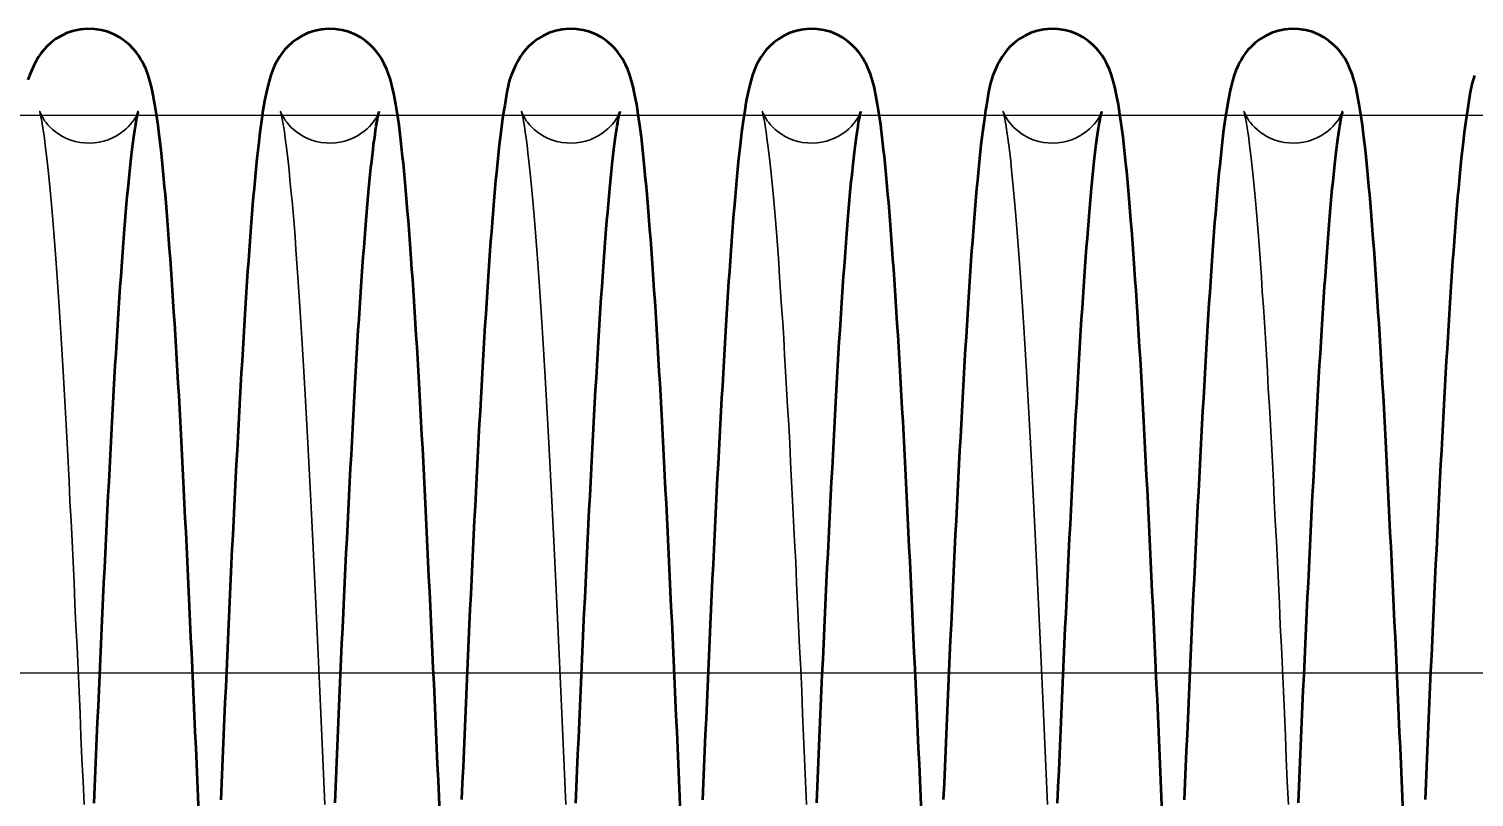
# Model space of a CAD drawing. Header units: millimetres. Extents: x 1448 to 104164, y -19509 to -89.
# Drawn here: x 83652 to 83755.6, y -3001.5 to -2946.5 of the extents above; entities that cross this region are included whole.
import ezdxf

# ---------------------------------------------------------------- set-up
doc = ezdxf.new("R2010")
doc.units = ezdxf.units.MM
doc.header["$LTSCALE"] = 60
doc.header["$MEASUREMENT"] = 0
doc.layers.get('0').update_dxf_attribs({"linetype": 'CONTINUOUS'})
doc.layers.add('가려진 것(ISO)', color=7, linetype='CONTINUOUS', lineweight=35)
doc.layers.add('가시적인 것(ISO)', color=7, linetype='CONTINUOUS', lineweight=50)

# ---------------------------------------------------------------- blocks, each defined once
blk = doc.blocks.new('토션스프링1')
at = {"layer": '가려진 것(ISO)', "flags": 128}
for points in [[(21463297.37, -50955408.88), (21463297.38, -50955408.9), (21463297.4, -50955408.95), (21463297.44, -50955409.05), (21463297.51, -50955409.19), (21463297.56, -50955409.28), (21463297.63, -50955409.39), (21463297.71, -50955409.51), (21463297.81, -50955409.65), (21463297.93, -50955409.8), (21463298.08, -50955409.97), (21463298.25, -50955410.14), (21463298.45, -50955410.31), (21463298.68, -50955410.48), (21463298.94, -50955410.64), (21463299.22, -50955410.79), (21463299.52, -50955410.91), (21463299.84, -50955411.02), (21463300.17, -50955411.09), (21463300.52, -50955411.14), (21463300.86, -50955411.16), (21463301.21, -50955411.15), (21463301.56, -50955411.11), (21463301.89, -50955411.04), (21463302.22, -50955410.94), (21463302.52, -50955410.82), (21463302.81, -50955410.68), (21463303.07, -50955410.52), (21463303.31, -50955410.36), (21463303.52, -50955410.19), (21463303.7, -50955410.01), (21463303.86, -50955409.85), (21463303.99, -50955409.69), (21463304.1, -50955409.55), (21463304.18, -50955409.42), (21463304.25, -50955409.31), (21463304.31, -50955409.21), (21463304.38, -50955409.06), (21463304.43, -50955408.96), (21463304.45, -50955408.91), (21463304.45, -50955408.88), (21463304.45, -50955408.89), (21463304.44, -50955408.93), (21463304.43, -50955408.99), (21463304.41, -50955409.08), (21463304.36, -50955409.3), (21463304.3, -50955409.59), (21463304.24, -50955409.93), (21463304.18, -50955410.34), (21463304.11, -50955410.8), (21463304.05, -50955411.3), (21463303.98, -50955411.86), (21463303.91, -50955412.46), (21463303.84, -50955413.1), (21463303.77, -50955413.79), (21463303.7, -50955414.53), (21463303.63, -50955415.3), (21463303.56, -50955416.12), (21463303.49, -50955416.97), (21463303.42, -50955417.86), (21463303.35, -50955418.79), (21463303.28, -50955419.76), (21463303.21, -50955420.77), (21463303.14, -50955421.81), (21463303.06, -50955422.89), (21463302.99, -50955424), (21463302.92, -50955425.15), (21463302.85, -50955426.33), (21463302.78, -50955427.54), (21463302.71, -50955428.78), (21463302.63, -50955430.05), (21463302.56, -50955431.35), (21463302.49, -50955432.68), (21463302.42, -50955434.03), (21463302.35, -50955435.41), (21463302.28, -50955436.81), (21463302.21, -50955438.24), (21463302.13, -50955439.7), (21463302.06, -50955441.18), (21463301.99, -50955442.68), (21463301.92, -50955444.2), (21463301.85, -50955445.74), (21463301.77, -50955447.3), (21463301.7, -50955448.87), (21463301.63, -50955450.46), (21463301.56, -50955452.05), (21463301.49, -50955453.67), (21463301.42, -50955455.29), (21463301.35, -50955456.94), (21463301.27, -50955458.59)], [(21463314.65, -50955408.88), (21463314.66, -50955408.9), (21463314.67, -50955408.95), (21463314.71, -50955409.05), (21463314.78, -50955409.19), (21463314.84, -50955409.29), (21463314.9, -50955409.4), (21463314.98, -50955409.52), (21463315.09, -50955409.66), (21463315.21, -50955409.81), (21463315.36, -50955409.97), (21463315.53, -50955410.14), (21463315.73, -50955410.31), (21463315.97, -50955410.48), (21463316.22, -50955410.64), (21463316.5, -50955410.79), (21463316.81, -50955410.92), (21463317.13, -50955411.02), (21463317.46, -50955411.1), (21463317.8, -50955411.14), (21463318.15, -50955411.16), (21463318.5, -50955411.15), (21463318.84, -50955411.11), (21463319.18, -50955411.04), (21463319.5, -50955410.94), (21463319.81, -50955410.82), (21463320.09, -50955410.68), (21463320.36, -50955410.52), (21463320.59, -50955410.35), (21463320.8, -50955410.18), (21463320.98, -50955410.01), (21463321.14, -50955409.85), (21463321.27, -50955409.69), (21463321.37, -50955409.55), (21463321.46, -50955409.42), (21463321.53, -50955409.31), (21463321.58, -50955409.21), (21463321.66, -50955409.06), (21463321.7, -50955408.96), (21463321.72, -50955408.9), (21463321.73, -50955408.88), (21463321.73, -50955408.89), (21463321.72, -50955408.93), (21463321.7, -50955408.99), (21463321.68, -50955409.08), (21463321.63, -50955409.3), (21463321.58, -50955409.59), (21463321.52, -50955409.94), (21463321.46, -50955410.34), (21463321.39, -50955410.8), (21463321.32, -50955411.31), (21463321.25, -50955411.86), (21463321.19, -50955412.46), (21463321.12, -50955413.11), (21463321.05, -50955413.8), (21463320.98, -50955414.53), (21463320.91, -50955415.3), (21463320.84, -50955416.12), (21463320.77, -50955416.97), (21463320.69, -50955417.87), (21463320.62, -50955418.8), (21463320.55, -50955419.77), (21463320.48, -50955420.77), (21463320.41, -50955421.81), (21463320.34, -50955422.89), (21463320.27, -50955424), (21463320.2, -50955425.15), (21463320.12, -50955426.33), (21463320.05, -50955427.54), (21463319.98, -50955428.79), (21463319.91, -50955430.06), (21463319.84, -50955431.36), (21463319.77, -50955432.68), (21463319.7, -50955434.04), (21463319.62, -50955435.41), (21463319.55, -50955436.82), (21463319.48, -50955438.25), (21463319.41, -50955439.7), (21463319.34, -50955441.18), (21463319.27, -50955442.68), (21463319.19, -50955444.2), (21463319.12, -50955445.74), (21463319.05, -50955447.3), (21463318.98, -50955448.88), (21463318.91, -50955450.46), (21463318.84, -50955452.06), (21463318.76, -50955453.67), (21463318.69, -50955455.3), (21463318.62, -50955456.94), (21463318.55, -50955458.59)], [(21463331.93, -50955408.88), (21463331.93, -50955408.9), (21463331.95, -50955408.95), (21463331.99, -50955409.05), (21463332.06, -50955409.19), (21463332.11, -50955409.28), (21463332.18, -50955409.39), (21463332.26, -50955409.51), (21463332.36, -50955409.65), (21463332.48, -50955409.8), (21463332.63, -50955409.97), (21463332.8, -50955410.14), (21463333, -50955410.31), (21463333.23, -50955410.48), (21463333.49, -50955410.64), (21463333.77, -50955410.79), (21463334.07, -50955410.91), (21463334.39, -50955411.02), (21463334.73, -50955411.09), (21463335.07, -50955411.14), (21463335.42, -50955411.16), (21463335.76, -50955411.15), (21463336.11, -50955411.11), (21463336.45, -50955411.04), (21463336.77, -50955410.94), (21463337.08, -50955410.82), (21463337.36, -50955410.68), (21463337.63, -50955410.52), (21463337.86, -50955410.36), (21463338.07, -50955410.19), (21463338.26, -50955410.01), (21463338.41, -50955409.85), (21463338.54, -50955409.69), (21463338.65, -50955409.55), (21463338.73, -50955409.42), (21463338.8, -50955409.31), (21463338.86, -50955409.21), (21463338.93, -50955409.06), (21463338.98, -50955408.96), (21463339, -50955408.91), (21463339.01, -50955408.88), (21463339, -50955408.89), (21463338.99, -50955408.93), (21463338.98, -50955408.99), (21463338.96, -50955409.08), (21463338.91, -50955409.3), (21463338.85, -50955409.59), (21463338.79, -50955409.93), (21463338.73, -50955410.34), (21463338.67, -50955410.8), (21463338.6, -50955411.3), (21463338.53, -50955411.86), (21463338.46, -50955412.46), (21463338.39, -50955413.1), (21463338.32, -50955413.79), (21463338.25, -50955414.53), (21463338.18, -50955415.3), (21463338.11, -50955416.12), (21463338.04, -50955416.97), (21463337.97, -50955417.86), (21463337.9, -50955418.79), (21463337.83, -50955419.76), (21463337.76, -50955420.77), (21463337.69, -50955421.81), (21463337.62, -50955422.89), (21463337.54, -50955424), (21463337.47, -50955425.15), (21463337.4, -50955426.33), (21463337.33, -50955427.54), (21463337.26, -50955428.78), (21463337.19, -50955430.05), (21463337.11, -50955431.35), (21463337.04, -50955432.68), (21463336.97, -50955434.03), (21463336.9, -50955435.41), (21463336.83, -50955436.81), (21463336.76, -50955438.24), (21463336.69, -50955439.7), (21463336.61, -50955441.18), (21463336.54, -50955442.68), (21463336.47, -50955444.2), (21463336.4, -50955445.74), (21463336.33, -50955447.3), (21463336.25, -50955448.87), (21463336.18, -50955450.46), (21463336.11, -50955452.05), (21463336.04, -50955453.67), (21463335.97, -50955455.29), (21463335.9, -50955456.94), (21463335.83, -50955458.59)], [(21463349.2, -50955408.88), (21463349.21, -50955408.9), (21463349.23, -50955408.95), (21463349.27, -50955409.05), (21463349.34, -50955409.19), (21463349.39, -50955409.29), (21463349.45, -50955409.4), (21463349.54, -50955409.52), (21463349.64, -50955409.66), (21463349.76, -50955409.81), (21463349.91, -50955409.97), (21463350.08, -50955410.14), (21463350.29, -50955410.31), (21463350.52, -50955410.48), (21463350.77, -50955410.64), (21463351.06, -50955410.79), (21463351.36, -50955410.92), (21463351.68, -50955411.02), (21463352.01, -50955411.1), (21463352.35, -50955411.14), (21463352.7, -50955411.16), (21463353.05, -50955411.15), (21463353.39, -50955411.11), (21463353.73, -50955411.04), (21463354.05, -50955410.94), (21463354.36, -50955410.82), (21463354.65, -50955410.68), (21463354.91, -50955410.52), (21463355.15, -50955410.35), (21463355.36, -50955410.18), (21463355.54, -50955410.01), (21463355.69, -50955409.85), (21463355.82, -50955409.69), (21463355.93, -50955409.55), (21463356.01, -50955409.42), (21463356.08, -50955409.31), (21463356.13, -50955409.21), (21463356.21, -50955409.06), (21463356.25, -50955408.96), (21463356.28, -50955408.9), (21463356.28, -50955408.88), (21463356.28, -50955408.89), (21463356.27, -50955408.93), (21463356.25, -50955408.99), (21463356.23, -50955409.08), (21463356.18, -50955409.3), (21463356.13, -50955409.59), (21463356.07, -50955409.94), (21463356.01, -50955410.34), (21463355.94, -50955410.8), (21463355.87, -50955411.31), (21463355.81, -50955411.86), (21463355.74, -50955412.46), (21463355.67, -50955413.11), (21463355.6, -50955413.8), (21463355.53, -50955414.53), (21463355.46, -50955415.3), (21463355.39, -50955416.12), (21463355.32, -50955416.97), (21463355.25, -50955417.87), (21463355.18, -50955418.8), (21463355.1, -50955419.77), (21463355.03, -50955420.77), (21463354.96, -50955421.81), (21463354.89, -50955422.89), (21463354.82, -50955424), (21463354.75, -50955425.15), (21463354.68, -50955426.33), (21463354.6, -50955427.54), (21463354.53, -50955428.79), (21463354.46, -50955430.06), (21463354.39, -50955431.36), (21463354.32, -50955432.68), (21463354.25, -50955434.04), (21463354.18, -50955435.41), (21463354.1, -50955436.82), (21463354.03, -50955438.25), (21463353.96, -50955439.7), (21463353.89, -50955441.18), (21463353.82, -50955442.68), (21463353.75, -50955444.2), (21463353.67, -50955445.74), (21463353.6, -50955447.3), (21463353.53, -50955448.88), (21463353.46, -50955450.46), (21463353.39, -50955452.06), (21463353.32, -50955453.67), (21463353.24, -50955455.3), (21463353.17, -50955456.94), (21463353.1, -50955458.59)], [(21463366.48, -50955408.88), (21463366.48, -50955408.9), (21463366.5, -50955408.95), (21463366.54, -50955409.05), (21463366.61, -50955409.19), (21463366.66, -50955409.28), (21463366.73, -50955409.39), (21463366.81, -50955409.51), (21463366.91, -50955409.65), (21463367.03, -50955409.8), (21463367.18, -50955409.97), (21463367.35, -50955410.14), (21463367.56, -50955410.31), (21463367.79, -50955410.48), (21463368.04, -50955410.64), (21463368.32, -50955410.79), (21463368.62, -50955410.91), (21463368.94, -50955411.02), (21463369.28, -50955411.09), (21463369.62, -50955411.14), (21463369.97, -50955411.16), (21463370.31, -50955411.15), (21463370.66, -50955411.11), (21463371, -50955411.04), (21463371.32, -50955410.94), (21463371.63, -50955410.82), (21463371.91, -50955410.68), (21463372.18, -50955410.52), (21463372.42, -50955410.36), (21463372.63, -50955410.19), (21463372.81, -50955410.01), (21463372.96, -50955409.85), (21463373.09, -50955409.69), (21463373.2, -50955409.55), (21463373.28, -50955409.42), (21463373.35, -50955409.31), (21463373.41, -50955409.21), (21463373.48, -50955409.06), (21463373.53, -50955408.96), (21463373.55, -50955408.91), (21463373.56, -50955408.88), (21463373.56, -50955408.89), (21463373.55, -50955408.93), (21463373.53, -50955408.99), (21463373.51, -50955409.08), (21463373.46, -50955409.3), (21463373.41, -50955409.59), (21463373.35, -50955409.93), (21463373.28, -50955410.34), (21463373.22, -50955410.8), (21463373.15, -50955411.3), (21463373.08, -50955411.86), (21463373.01, -50955412.46), (21463372.94, -50955413.1), (21463372.88, -50955413.79), (21463372.81, -50955414.53), (21463372.73, -50955415.3), (21463372.66, -50955416.12), (21463372.59, -50955416.97), (21463372.52, -50955417.86), (21463372.45, -50955418.79), (21463372.38, -50955419.76), (21463372.31, -50955420.77), (21463372.24, -50955421.81), (21463372.17, -50955422.89), (21463372.1, -50955424), (21463372.02, -50955425.15), (21463371.95, -50955426.33), (21463371.88, -50955427.54), (21463371.81, -50955428.78), (21463371.74, -50955430.05), (21463371.67, -50955431.35), (21463371.59, -50955432.68), (21463371.52, -50955434.03), (21463371.45, -50955435.41), (21463371.38, -50955436.81), (21463371.31, -50955438.24), (21463371.24, -50955439.7), (21463371.16, -50955441.18), (21463371.09, -50955442.68), (21463371.02, -50955444.2), (21463370.95, -50955445.74), (21463370.88, -50955447.3), (21463370.81, -50955448.87), (21463370.73, -50955450.46), (21463370.66, -50955452.05), (21463370.59, -50955453.67), (21463370.52, -50955455.29), (21463370.45, -50955456.94), (21463370.38, -50955458.59)], [(21463383.75, -50955408.88), (21463383.76, -50955408.9), (21463383.78, -50955408.95), (21463383.82, -50955409.05), (21463383.89, -50955409.19), (21463383.94, -50955409.29), (21463384.01, -50955409.4), (21463384.09, -50955409.52), (21463384.19, -50955409.66), (21463384.31, -50955409.81), (21463384.46, -50955409.97), (21463384.64, -50955410.14), (21463384.84, -50955410.31), (21463385.07, -50955410.48), (21463385.33, -50955410.64), (21463385.61, -50955410.79), (21463385.91, -50955410.92), (21463386.23, -50955411.02), (21463386.56, -50955411.1), (21463386.91, -50955411.14), (21463387.25, -50955411.16), (21463387.6, -50955411.15), (21463387.94, -50955411.11), (21463388.28, -50955411.04), (21463388.61, -50955410.94), (21463388.91, -50955410.82), (21463389.2, -50955410.68), (21463389.46, -50955410.52), (21463389.7, -50955410.35), (21463389.91, -50955410.18), (21463390.09, -50955410.01), (21463390.24, -50955409.85), (21463390.37, -50955409.69), (21463390.48, -50955409.55), (21463390.56, -50955409.42), (21463390.63, -50955409.31), (21463390.69, -50955409.21), (21463390.76, -50955409.06), (21463390.8, -50955408.96), (21463390.83, -50955408.9), (21463390.83, -50955408.88), (21463390.83, -50955408.89), (21463390.82, -50955408.93), (21463390.81, -50955408.99), (21463390.79, -50955409.08), (21463390.74, -50955409.3), (21463390.68, -50955409.59), (21463390.62, -50955409.94), (21463390.56, -50955410.34), (21463390.49, -50955410.8), (21463390.43, -50955411.31), (21463390.36, -50955411.86), (21463390.29, -50955412.46), (21463390.22, -50955413.11), (21463390.15, -50955413.8), (21463390.08, -50955414.53), (21463390.01, -50955415.3), (21463389.94, -50955416.12), (21463389.87, -50955416.97), (21463389.8, -50955417.87), (21463389.73, -50955418.8), (21463389.66, -50955419.77), (21463389.58, -50955420.77), (21463389.51, -50955421.81), (21463389.44, -50955422.89), (21463389.37, -50955424), (21463389.3, -50955425.15), (21463389.23, -50955426.33), (21463389.16, -50955427.54), (21463389.08, -50955428.79), (21463389.01, -50955430.06), (21463388.94, -50955431.36), (21463388.87, -50955432.68), (21463388.8, -50955434.04), (21463388.73, -50955435.41), (21463388.66, -50955436.82), (21463388.58, -50955438.25), (21463388.51, -50955439.7), (21463388.44, -50955441.18), (21463388.37, -50955442.68), (21463388.3, -50955444.2), (21463388.23, -50955445.74), (21463388.15, -50955447.3), (21463388.08, -50955448.88), (21463388.01, -50955450.46), (21463387.94, -50955452.06), (21463387.87, -50955453.67), (21463387.8, -50955455.3), (21463387.72, -50955456.94), (21463387.65, -50955458.59)]]:
    blk.add_lwpolyline(points, dxfattribs=at)
at = {"layer": '가시적인 것(ISO)', "flags": 128}
for points in [[(21463287.92, -50955406.31), (21463288.02, -50955406.62), (21463288.11, -50955406.93), (21463288.23, -50955407.51), (21463288.32, -50955408.12), (21463288.38, -50955408.45), (21463288.43, -50955408.8), (21463288.55, -50955409.56), (21463288.66, -50955410.39), (21463288.76, -50955411.29), (21463288.87, -50955412.26), (21463288.92, -50955412.77), (21463288.97, -50955413.3), (21463289.03, -50955413.85), (21463289.08, -50955414.41), (21463289.13, -50955415), (21463289.18, -50955415.6), (21463289.23, -50955416.22), (21463289.28, -50955416.86), (21463289.33, -50955417.51), (21463289.38, -50955418.19), (21463289.43, -50955418.88), (21463289.49, -50955419.6), (21463289.54, -50955420.33), (21463289.59, -50955421.08), (21463289.64, -50955421.84), (21463289.69, -50955422.62), (21463289.74, -50955423.42), (21463289.79, -50955424.24), (21463289.84, -50955425.07), (21463289.89, -50955425.92), (21463289.95, -50955426.78), (21463290, -50955427.66), (21463290.05, -50955428.55), (21463290.1, -50955429.45), (21463290.15, -50955430.37), (21463290.2, -50955431.3), (21463290.25, -50955432.25), (21463290.3, -50955433.21), (21463290.35, -50955434.18), (21463290.4, -50955435.16), (21463290.45, -50955436.17), (21463290.51, -50955437.18), (21463290.56, -50955438.2), (21463290.61, -50955439.24), (21463290.66, -50955440.29), (21463290.71, -50955441.35), (21463290.76, -50955442.42), (21463290.81, -50955443.5), (21463290.86, -50955444.59), (21463290.91, -50955445.68), (21463290.96, -50955446.79), (21463291.01, -50955447.9), (21463291.07, -50955449.02), (21463291.12, -50955450.15), (21463291.17, -50955451.28), (21463291.22, -50955452.42), (21463291.27, -50955453.57), (21463291.32, -50955454.72), (21463291.37, -50955455.89), (21463291.42, -50955457.06), (21463291.47, -50955458.23)], [(21463293.04, -50955459.2), (21463293.09, -50955458.02), (21463293.14, -50955456.85), (21463293.19, -50955455.68), (21463293.24, -50955454.52), (21463293.29, -50955453.36), (21463293.35, -50955452.21), (21463293.4, -50955451.06), (21463293.45, -50955449.93), (21463293.5, -50955448.8), (21463293.55, -50955447.69), (21463293.6, -50955446.58), (21463293.65, -50955445.48), (21463293.7, -50955444.39), (21463293.75, -50955443.3), (21463293.8, -50955442.23), (21463293.85, -50955441.16), (21463293.9, -50955440.1), (21463293.96, -50955439.06), (21463294.01, -50955438.02), (21463294.06, -50955437), (21463294.11, -50955435.99), (21463294.16, -50955434.99), (21463294.21, -50955434), (21463294.26, -50955433.03), (21463294.31, -50955432.07), (21463294.36, -50955431.12), (21463294.41, -50955430.19), (21463294.46, -50955429.28), (21463294.52, -50955428.38), (21463294.57, -50955427.49), (21463294.62, -50955426.62), (21463294.67, -50955425.76), (21463294.72, -50955424.92), (21463294.77, -50955424.09), (21463294.82, -50955423.28), (21463294.87, -50955422.48), (21463294.92, -50955421.7), (21463294.98, -50955420.94), (21463295.03, -50955420.19), (21463295.08, -50955419.46), (21463295.13, -50955418.75), (21463295.18, -50955418.05), (21463295.23, -50955417.37), (21463295.28, -50955416.71), (21463295.34, -50955416.07), (21463295.39, -50955415.45), (21463295.44, -50955414.85), (21463295.49, -50955414.26), (21463295.54, -50955413.7), (21463295.59, -50955413.15), (21463295.65, -50955412.63), (21463295.7, -50955412.13), (21463295.75, -50955411.64), (21463295.85, -50955410.73), (21463295.96, -50955409.88), (21463296.07, -50955409.11), (21463296.19, -50955408.39), (21463296.31, -50955407.72), (21463296.44, -50955407.11), (21463296.6, -50955406.52), (21463296.7, -50955406.21), (21463296.83, -50955405.88), (21463296.99, -50955405.52), (21463297.09, -50955405.32), (21463297.21, -50955405.1), (21463297.36, -50955404.87), (21463297.54, -50955404.63), (21463297.76, -50955404.37), (21463298.03, -50955404.1), (21463298.34, -50955403.84), (21463298.7, -50955403.59), (21463299.11, -50955403.37), (21463299.55, -50955403.19), (21463300.03, -50955403.06), (21463300.52, -50955402.98), (21463301.02, -50955402.97), (21463301.53, -50955403.01), (21463302.01, -50955403.11), (21463302.47, -50955403.26), (21463302.9, -50955403.46), (21463303.29, -50955403.7), (21463303.63, -50955403.95), (21463303.92, -50955404.22), (21463304.17, -50955404.48), (21463304.37, -50955404.73), (21463304.54, -50955404.98), (21463304.67, -50955405.2), (21463304.79, -50955405.41), (21463304.88, -50955405.6), (21463305.04, -50955405.95), (21463305.15, -50955406.28), (21463305.33, -50955406.88), (21463305.47, -50955407.48), (21463305.59, -50955408.12), (21463305.71, -50955408.81), (21463305.83, -50955409.57), (21463305.94, -50955410.4), (21463306.04, -50955411.3), (21463306.15, -50955412.26), (21463306.2, -50955412.77), (21463306.25, -50955413.3), (21463306.3, -50955413.85), (21463306.35, -50955414.41), (21463306.4, -50955414.99), (21463306.45, -50955415.59), (21463306.51, -50955416.22), (21463306.56, -50955416.85), (21463306.61, -50955417.51), (21463306.66, -50955418.19), (21463306.71, -50955418.88), (21463306.76, -50955419.6), (21463306.81, -50955420.33), (21463306.86, -50955421.08), (21463306.91, -50955421.85), (21463306.97, -50955422.63), (21463307.02, -50955423.43), (21463307.07, -50955424.24), (21463307.12, -50955425.08), (21463307.17, -50955425.92), (21463307.22, -50955426.78), (21463307.27, -50955427.66), (21463307.32, -50955428.55), (21463307.37, -50955429.45), (21463307.42, -50955430.37), (21463307.48, -50955431.3), (21463307.53, -50955432.25), (21463307.58, -50955433.21), (21463307.63, -50955434.18), (21463307.68, -50955435.17), (21463307.73, -50955436.17), (21463307.78, -50955437.18), (21463307.83, -50955438.21), (21463307.88, -50955439.25), (21463307.93, -50955440.29), (21463307.99, -50955441.35), (21463308.04, -50955442.42), (21463308.09, -50955443.5), (21463308.14, -50955444.59), (21463308.19, -50955445.68), (21463308.24, -50955446.79), (21463308.29, -50955447.9), (21463308.34, -50955449.02), (21463308.39, -50955450.14), (21463308.44, -50955451.28), (21463308.49, -50955452.42), (21463308.54, -50955453.57), (21463308.6, -50955454.73), (21463308.65, -50955455.89), (21463308.7, -50955457.06), (21463308.75, -50955458.24)], [(21463310.32, -50955459.2), (21463310.37, -50955458.02), (21463310.42, -50955456.85), (21463310.47, -50955455.68), (21463310.52, -50955454.52), (21463310.57, -50955453.36), (21463310.62, -50955452.21), (21463310.67, -50955451.07), (21463310.72, -50955449.94), (21463310.77, -50955448.81), (21463310.82, -50955447.7), (21463310.87, -50955446.59), (21463310.93, -50955445.48), (21463310.98, -50955444.39), (21463311.03, -50955443.3), (21463311.08, -50955442.23), (21463311.13, -50955441.16), (21463311.18, -50955440.1), (21463311.23, -50955439.05), (21463311.28, -50955438.02), (21463311.33, -50955437), (21463311.38, -50955435.98), (21463311.44, -50955434.99), (21463311.49, -50955434), (21463311.54, -50955433.03), (21463311.59, -50955432.07), (21463311.64, -50955431.13), (21463311.69, -50955430.2), (21463311.74, -50955429.28), (21463311.79, -50955428.38), (21463311.84, -50955427.5), (21463311.89, -50955426.62), (21463311.94, -50955425.76), (21463312, -50955424.92), (21463312.05, -50955424.09), (21463312.1, -50955423.28), (21463312.15, -50955422.48), (21463312.2, -50955421.7), (21463312.25, -50955420.93), (21463312.3, -50955420.18), (21463312.35, -50955419.45), (21463312.41, -50955418.74), (21463312.46, -50955418.04), (21463312.51, -50955417.37), (21463312.56, -50955416.71), (21463312.61, -50955416.07), (21463312.66, -50955415.45), (21463312.71, -50955414.85), (21463312.77, -50955414.27), (21463312.82, -50955413.71), (21463312.87, -50955413.17), (21463312.92, -50955412.65), (21463312.97, -50955412.14), (21463313.02, -50955411.66), (21463313.13, -50955410.74), (21463313.23, -50955409.89), (21463313.35, -50955409.11), (21463313.46, -50955408.38), (21463313.59, -50955407.72), (21463313.72, -50955407.12), (21463313.88, -50955406.52), (21463313.98, -50955406.21), (21463314.1, -50955405.88), (21463314.26, -50955405.52), (21463314.36, -50955405.32), (21463314.49, -50955405.11), (21463314.63, -50955404.88), (21463314.82, -50955404.63), (21463315.03, -50955404.37), (21463315.3, -50955404.1), (21463315.61, -50955403.84), (21463315.97, -50955403.59), (21463316.38, -50955403.37), (21463316.82, -50955403.19), (21463317.3, -50955403.06), (21463317.79, -50955402.98), (21463318.29, -50955402.97), (21463318.8, -50955403.01), (21463319.28, -50955403.11), (21463319.74, -50955403.26), (21463320.18, -50955403.46), (21463320.56, -50955403.69), (21463320.9, -50955403.95), (21463321.2, -50955404.21), (21463321.44, -50955404.48), (21463321.64, -50955404.73), (21463321.81, -50955404.97), (21463321.95, -50955405.2), (21463322.16, -50955405.6), (21463322.33, -50955405.97), (21463322.47, -50955406.31), (21463322.57, -50955406.62), (21463322.66, -50955406.93), (21463322.78, -50955407.51), (21463322.88, -50955408.12), (21463322.93, -50955408.45), (21463322.99, -50955408.8), (21463323.1, -50955409.56), (21463323.21, -50955410.39), (21463323.32, -50955411.29), (21463323.42, -50955412.26), (21463323.47, -50955412.77), (21463323.53, -50955413.3), (21463323.58, -50955413.85), (21463323.63, -50955414.41), (21463323.68, -50955415), (21463323.73, -50955415.6), (21463323.78, -50955416.22), (21463323.83, -50955416.86), (21463323.88, -50955417.51), (21463323.93, -50955418.19), (21463323.99, -50955418.88), (21463324.04, -50955419.6), (21463324.09, -50955420.33), (21463324.14, -50955421.08), (21463324.19, -50955421.84), (21463324.24, -50955422.62), (21463324.29, -50955423.42), (21463324.34, -50955424.24), (21463324.39, -50955425.07), (21463324.45, -50955425.92), (21463324.5, -50955426.78), (21463324.55, -50955427.66), (21463324.6, -50955428.55), (21463324.65, -50955429.45), (21463324.7, -50955430.37), (21463324.75, -50955431.3), (21463324.8, -50955432.25), (21463324.85, -50955433.21), (21463324.9, -50955434.18), (21463324.95, -50955435.16), (21463325.01, -50955436.17), (21463325.06, -50955437.18), (21463325.11, -50955438.2), (21463325.16, -50955439.24), (21463325.21, -50955440.29), (21463325.26, -50955441.35), (21463325.31, -50955442.42), (21463325.36, -50955443.5), (21463325.41, -50955444.59), (21463325.46, -50955445.68), (21463325.52, -50955446.79), (21463325.57, -50955447.9), (21463325.62, -50955449.02), (21463325.67, -50955450.15), (21463325.72, -50955451.28), (21463325.77, -50955452.42), (21463325.82, -50955453.57), (21463325.87, -50955454.72), (21463325.92, -50955455.89), (21463325.97, -50955457.06), (21463326.02, -50955458.23)], [(21463327.59, -50955459.2), (21463327.64, -50955458.02), (21463327.69, -50955456.85), (21463327.74, -50955455.68), (21463327.79, -50955454.52), (21463327.85, -50955453.36), (21463327.9, -50955452.21), (21463327.95, -50955451.06), (21463328, -50955449.93), (21463328.05, -50955448.8), (21463328.1, -50955447.69), (21463328.15, -50955446.58), (21463328.2, -50955445.48), (21463328.25, -50955444.39), (21463328.3, -50955443.3), (21463328.35, -50955442.23), (21463328.4, -50955441.16), (21463328.46, -50955440.1), (21463328.51, -50955439.06), (21463328.56, -50955438.02), (21463328.61, -50955437), (21463328.66, -50955435.99), (21463328.71, -50955434.99), (21463328.76, -50955434), (21463328.81, -50955433.03), (21463328.86, -50955432.07), (21463328.91, -50955431.12), (21463328.97, -50955430.19), (21463329.02, -50955429.28), (21463329.07, -50955428.38), (21463329.12, -50955427.49), (21463329.17, -50955426.62), (21463329.22, -50955425.76), (21463329.27, -50955424.92), (21463329.32, -50955424.09), (21463329.37, -50955423.28), (21463329.42, -50955422.48), (21463329.48, -50955421.7), (21463329.53, -50955420.94), (21463329.58, -50955420.19), (21463329.63, -50955419.46), (21463329.68, -50955418.75), (21463329.73, -50955418.05), (21463329.78, -50955417.37), (21463329.84, -50955416.71), (21463329.89, -50955416.07), (21463329.94, -50955415.45), (21463329.99, -50955414.85), (21463330.04, -50955414.26), (21463330.09, -50955413.7), (21463330.15, -50955413.15), (21463330.2, -50955412.63), (21463330.25, -50955412.13), (21463330.3, -50955411.64), (21463330.4, -50955410.73), (21463330.51, -50955409.88), (21463330.62, -50955409.11), (21463330.74, -50955408.39), (21463330.86, -50955407.72), (21463330.99, -50955407.11), (21463331.15, -50955406.52), (21463331.25, -50955406.21), (21463331.38, -50955405.88), (21463331.54, -50955405.52), (21463331.64, -50955405.32), (21463331.76, -50955405.1), (21463331.91, -50955404.87), (21463332.09, -50955404.63), (21463332.31, -50955404.37), (21463332.58, -50955404.1), (21463332.89, -50955403.84), (21463333.25, -50955403.59), (21463333.66, -50955403.37), (21463334.1, -50955403.19), (21463334.58, -50955403.06), (21463335.07, -50955402.98), (21463335.58, -50955402.97), (21463336.08, -50955403.01), (21463336.56, -50955403.11), (21463337.03, -50955403.26), (21463337.46, -50955403.46), (21463337.84, -50955403.7), (21463338.18, -50955403.95), (21463338.48, -50955404.22), (21463338.72, -50955404.48), (21463338.92, -50955404.73), (21463339.09, -50955404.98), (21463339.22, -50955405.2), (21463339.34, -50955405.41), (21463339.44, -50955405.6), (21463339.59, -50955405.95), (21463339.7, -50955406.28), (21463339.88, -50955406.88), (21463340.02, -50955407.48), (21463340.15, -50955408.12), (21463340.26, -50955408.81), (21463340.38, -50955409.57), (21463340.49, -50955410.4), (21463340.59, -50955411.3), (21463340.7, -50955412.26), (21463340.75, -50955412.77), (21463340.8, -50955413.3), (21463340.85, -50955413.85), (21463340.9, -50955414.41), (21463340.95, -50955414.99), (21463341.01, -50955415.59), (21463341.06, -50955416.22), (21463341.11, -50955416.85), (21463341.16, -50955417.51), (21463341.21, -50955418.19), (21463341.26, -50955418.88), (21463341.31, -50955419.6), (21463341.36, -50955420.33), (21463341.42, -50955421.08), (21463341.47, -50955421.85), (21463341.52, -50955422.63), (21463341.57, -50955423.43), (21463341.62, -50955424.24), (21463341.67, -50955425.08), (21463341.72, -50955425.92), (21463341.77, -50955426.78), (21463341.82, -50955427.66), (21463341.87, -50955428.55), (21463341.93, -50955429.45), (21463341.98, -50955430.37), (21463342.03, -50955431.3), (21463342.08, -50955432.25), (21463342.13, -50955433.21), (21463342.18, -50955434.18), (21463342.23, -50955435.17), (21463342.28, -50955436.17), (21463342.33, -50955437.18), (21463342.38, -50955438.21), (21463342.43, -50955439.25), (21463342.49, -50955440.29), (21463342.54, -50955441.35), (21463342.59, -50955442.42), (21463342.64, -50955443.5), (21463342.69, -50955444.59), (21463342.74, -50955445.68), (21463342.79, -50955446.79), (21463342.84, -50955447.9), (21463342.89, -50955449.02), (21463342.94, -50955450.14), (21463342.99, -50955451.28), (21463343.04, -50955452.42), (21463343.1, -50955453.57), (21463343.15, -50955454.73), (21463343.2, -50955455.89), (21463343.25, -50955457.06), (21463343.3, -50955458.24)], [(21463344.87, -50955459.2), (21463344.92, -50955458.02), (21463344.97, -50955456.85), (21463345.02, -50955455.68), (21463345.07, -50955454.52), (21463345.12, -50955453.36), (21463345.17, -50955452.21), (21463345.22, -50955451.07), (21463345.27, -50955449.94), (21463345.32, -50955448.81), (21463345.38, -50955447.7), (21463345.43, -50955446.59), (21463345.48, -50955445.48), (21463345.53, -50955444.39), (21463345.58, -50955443.3), (21463345.63, -50955442.23), (21463345.68, -50955441.16), (21463345.73, -50955440.1), (21463345.78, -50955439.05), (21463345.83, -50955438.02), (21463345.88, -50955437), (21463345.94, -50955435.98), (21463345.99, -50955434.99), (21463346.04, -50955434), (21463346.09, -50955433.03), (21463346.14, -50955432.07), (21463346.19, -50955431.13), (21463346.24, -50955430.2), (21463346.29, -50955429.28), (21463346.34, -50955428.38), (21463346.39, -50955427.5), (21463346.44, -50955426.62), (21463346.5, -50955425.76), (21463346.55, -50955424.92), (21463346.6, -50955424.09), (21463346.65, -50955423.28), (21463346.7, -50955422.48), (21463346.75, -50955421.7), (21463346.8, -50955420.93), (21463346.85, -50955420.18), (21463346.91, -50955419.45), (21463346.96, -50955418.74), (21463347.01, -50955418.04), (21463347.06, -50955417.37), (21463347.11, -50955416.71), (21463347.16, -50955416.07), (21463347.21, -50955415.45), (21463347.27, -50955414.85), (21463347.32, -50955414.27), (21463347.37, -50955413.71), (21463347.42, -50955413.17), (21463347.47, -50955412.65), (21463347.52, -50955412.14), (21463347.57, -50955411.66), (21463347.68, -50955410.74), (21463347.79, -50955409.89), (21463347.9, -50955409.11), (21463348.01, -50955408.38), (21463348.14, -50955407.72), (21463348.27, -50955407.12), (21463348.43, -50955406.52), (21463348.53, -50955406.21), (21463348.65, -50955405.88), (21463348.81, -50955405.52), (21463348.92, -50955405.32), (21463349.04, -50955405.11), (21463349.19, -50955404.88), (21463349.37, -50955404.63), (21463349.59, -50955404.37), (21463349.85, -50955404.1), (21463350.16, -50955403.84), (21463350.52, -50955403.59), (21463350.93, -50955403.37), (21463351.38, -50955403.19), (21463351.85, -50955403.06), (21463352.34, -50955402.98), (21463352.85, -50955402.97), (21463353.35, -50955403.01), (21463353.83, -50955403.11), (21463354.3, -50955403.26), (21463354.73, -50955403.46), (21463355.11, -50955403.69), (21463355.45, -50955403.95), (21463355.75, -50955404.21), (21463355.99, -50955404.48), (21463356.2, -50955404.73), (21463356.36, -50955404.97), (21463356.5, -50955405.2), (21463356.71, -50955405.6), (21463356.88, -50955405.97), (21463357.02, -50955406.31), (21463357.13, -50955406.62), (21463357.21, -50955406.93), (21463357.33, -50955407.51), (21463357.43, -50955408.12), (21463357.48, -50955408.45), (21463357.54, -50955408.8), (21463357.65, -50955409.56), (21463357.76, -50955410.39), (21463357.87, -50955411.29), (21463357.97, -50955412.26), (21463358.03, -50955412.77), (21463358.08, -50955413.3), (21463358.13, -50955413.85), (21463358.18, -50955414.41), (21463358.23, -50955415), (21463358.28, -50955415.6), (21463358.33, -50955416.22), (21463358.38, -50955416.86), (21463358.43, -50955417.51), (21463358.49, -50955418.19), (21463358.54, -50955418.88), (21463358.59, -50955419.6), (21463358.64, -50955420.33), (21463358.69, -50955421.08), (21463358.74, -50955421.84), (21463358.79, -50955422.62), (21463358.84, -50955423.42), (21463358.9, -50955424.24), (21463358.95, -50955425.07), (21463359, -50955425.92), (21463359.05, -50955426.78), (21463359.1, -50955427.66), (21463359.15, -50955428.55), (21463359.2, -50955429.45), (21463359.25, -50955430.37), (21463359.3, -50955431.3), (21463359.35, -50955432.25), (21463359.4, -50955433.21), (21463359.46, -50955434.18), (21463359.51, -50955435.16), (21463359.56, -50955436.17), (21463359.61, -50955437.18), (21463359.66, -50955438.2), (21463359.71, -50955439.24), (21463359.76, -50955440.29), (21463359.81, -50955441.35), (21463359.86, -50955442.42), (21463359.91, -50955443.5), (21463359.97, -50955444.59), (21463360.02, -50955445.68), (21463360.07, -50955446.79), (21463360.12, -50955447.9), (21463360.17, -50955449.02), (21463360.22, -50955450.15), (21463360.27, -50955451.28), (21463360.32, -50955452.42), (21463360.37, -50955453.57), (21463360.42, -50955454.72), (21463360.47, -50955455.89), (21463360.52, -50955457.06), (21463360.57, -50955458.23)], [(21463362.14, -50955459.2), (21463362.19, -50955458.02), (21463362.24, -50955456.85), (21463362.3, -50955455.68), (21463362.35, -50955454.52), (21463362.4, -50955453.36), (21463362.45, -50955452.21), (21463362.5, -50955451.06), (21463362.55, -50955449.93), (21463362.6, -50955448.8), (21463362.65, -50955447.69), (21463362.7, -50955446.58), (21463362.75, -50955445.48), (21463362.8, -50955444.39), (21463362.85, -50955443.3), (21463362.91, -50955442.23), (21463362.96, -50955441.16), (21463363.01, -50955440.1), (21463363.06, -50955439.06), (21463363.11, -50955438.02), (21463363.16, -50955437), (21463363.21, -50955435.99), (21463363.26, -50955434.99), (21463363.31, -50955434), (21463363.36, -50955433.03), (21463363.42, -50955432.07), (21463363.47, -50955431.12), (21463363.52, -50955430.19), (21463363.57, -50955429.28), (21463363.62, -50955428.38), (21463363.67, -50955427.49), (21463363.72, -50955426.62), (21463363.77, -50955425.76), (21463363.82, -50955424.92), (21463363.87, -50955424.09), (21463363.92, -50955423.28), (21463363.98, -50955422.48), (21463364.03, -50955421.7), (21463364.08, -50955420.94), (21463364.13, -50955420.19), (21463364.18, -50955419.46), (21463364.23, -50955418.75), (21463364.28, -50955418.05), (21463364.34, -50955417.37), (21463364.39, -50955416.71), (21463364.44, -50955416.07), (21463364.49, -50955415.45), (21463364.54, -50955414.85), (21463364.59, -50955414.26), (21463364.65, -50955413.7), (21463364.7, -50955413.15), (21463364.75, -50955412.63), (21463364.8, -50955412.13), (21463364.85, -50955411.64), (21463364.96, -50955410.73), (21463365.06, -50955409.88), (21463365.17, -50955409.11), (21463365.29, -50955408.39), (21463365.41, -50955407.72), (21463365.55, -50955407.11), (21463365.7, -50955406.52), (21463365.81, -50955406.21), (21463365.93, -50955405.88), (21463366.09, -50955405.52), (21463366.19, -50955405.32), (21463366.32, -50955405.1), (21463366.46, -50955404.87), (21463366.65, -50955404.63), (21463366.87, -50955404.37), (21463367.13, -50955404.1), (21463367.44, -50955403.84), (21463367.81, -50955403.59), (21463368.21, -50955403.37), (21463368.66, -50955403.19), (21463369.13, -50955403.06), (21463369.62, -50955402.98), (21463370.13, -50955402.97), (21463370.63, -50955403.01), (21463371.11, -50955403.11), (21463371.58, -50955403.26), (21463372.01, -50955403.46), (21463372.4, -50955403.7), (21463372.73, -50955403.95), (21463373.03, -50955404.22), (21463373.27, -50955404.48), (21463373.47, -50955404.73), (21463373.64, -50955404.98), (21463373.78, -50955405.2), (21463373.89, -50955405.41), (21463373.99, -50955405.6), (21463374.14, -50955405.95), (21463374.25, -50955406.28), (21463374.43, -50955406.88), (21463374.57, -50955407.48), (21463374.7, -50955408.12), (21463374.82, -50955408.81), (21463374.93, -50955409.57), (21463375.04, -50955410.4), (21463375.15, -50955411.3), (21463375.25, -50955412.26), (21463375.3, -50955412.77), (21463375.35, -50955413.3), (21463375.4, -50955413.85), (21463375.46, -50955414.41), (21463375.51, -50955414.99), (21463375.56, -50955415.59), (21463375.61, -50955416.22), (21463375.66, -50955416.85), (21463375.71, -50955417.51), (21463375.76, -50955418.19), (21463375.81, -50955418.88), (21463375.86, -50955419.6), (21463375.92, -50955420.33), (21463375.97, -50955421.08), (21463376.02, -50955421.85), (21463376.07, -50955422.63), (21463376.12, -50955423.43), (21463376.17, -50955424.24), (21463376.22, -50955425.08), (21463376.27, -50955425.92), (21463376.32, -50955426.78), (21463376.38, -50955427.66), (21463376.43, -50955428.55), (21463376.48, -50955429.45), (21463376.53, -50955430.37), (21463376.58, -50955431.3), (21463376.63, -50955432.25), (21463376.68, -50955433.21), (21463376.73, -50955434.18), (21463376.78, -50955435.17), (21463376.83, -50955436.17), (21463376.88, -50955437.18), (21463376.94, -50955438.21), (21463376.99, -50955439.25), (21463377.04, -50955440.29), (21463377.09, -50955441.35), (21463377.14, -50955442.42), (21463377.19, -50955443.5), (21463377.24, -50955444.59), (21463377.29, -50955445.68), (21463377.34, -50955446.79), (21463377.39, -50955447.9), (21463377.44, -50955449.02), (21463377.49, -50955450.14), (21463377.55, -50955451.28), (21463377.6, -50955452.42), (21463377.65, -50955453.57), (21463377.7, -50955454.73), (21463377.75, -50955455.89), (21463377.8, -50955457.06), (21463377.85, -50955458.24)], [(21463379.42, -50955459.2), (21463379.47, -50955458.02), (21463379.52, -50955456.85), (21463379.57, -50955455.68), (21463379.62, -50955454.52), (21463379.67, -50955453.36), (21463379.72, -50955452.21), (21463379.77, -50955451.07), (21463379.83, -50955449.94), (21463379.88, -50955448.81), (21463379.93, -50955447.7), (21463379.98, -50955446.59), (21463380.03, -50955445.48), (21463380.08, -50955444.39), (21463380.13, -50955443.3), (21463380.18, -50955442.23), (21463380.23, -50955441.16), (21463380.28, -50955440.1), (21463380.33, -50955439.05), (21463380.39, -50955438.02), (21463380.44, -50955437), (21463380.49, -50955435.98), (21463380.54, -50955434.99), (21463380.59, -50955434), (21463380.64, -50955433.03), (21463380.69, -50955432.07), (21463380.74, -50955431.13), (21463380.79, -50955430.2), (21463380.84, -50955429.28), (21463380.89, -50955428.38), (21463380.95, -50955427.5), (21463381, -50955426.62), (21463381.05, -50955425.76), (21463381.1, -50955424.92), (21463381.15, -50955424.09), (21463381.2, -50955423.28), (21463381.25, -50955422.48), (21463381.3, -50955421.7), (21463381.35, -50955420.93), (21463381.41, -50955420.18), (21463381.46, -50955419.45), (21463381.51, -50955418.74), (21463381.56, -50955418.04), (21463381.61, -50955417.37), (21463381.66, -50955416.71), (21463381.71, -50955416.07), (21463381.77, -50955415.45), (21463381.82, -50955414.85), (21463381.87, -50955414.27), (21463381.92, -50955413.71), (21463381.97, -50955413.17), (21463382.02, -50955412.65), (21463382.07, -50955412.14), (21463382.13, -50955411.66), (21463382.23, -50955410.74), (21463382.34, -50955409.89), (21463382.45, -50955409.11), (21463382.57, -50955408.38), (21463382.69, -50955407.72), (21463382.82, -50955407.12), (21463382.98, -50955406.52), (21463383.08, -50955406.21), (21463383.2, -50955405.88), (21463383.36, -50955405.52), (21463383.47, -50955405.32), (21463383.59, -50955405.11), (21463383.74, -50955404.88), (21463383.92, -50955404.63), (21463384.14, -50955404.37), (21463384.4, -50955404.1), (21463384.72, -50955403.84), (21463385.08, -50955403.59), (21463385.48, -50955403.37), (21463385.93, -50955403.19), (21463386.4, -50955403.06), (21463386.89, -50955402.98), (21463387.4, -50955402.97), (21463387.9, -50955403.01), (21463388.38, -50955403.11), (21463388.85, -50955403.26), (21463389.28, -50955403.46), (21463389.67, -50955403.69), (21463390.01, -50955403.95), (21463390.3, -50955404.21), (21463390.54, -50955404.48), (21463390.75, -50955404.73), (21463390.91, -50955404.97), (21463391.05, -50955405.2), (21463391.26, -50955405.6), (21463391.43, -50955405.97), (21463391.57, -50955406.31), (21463391.68, -50955406.62)], [(21463300.55, -50955458.47), (21463300.5, -50955457.3), (21463300.45, -50955456.13), (21463300.4, -50955454.98), (21463300.35, -50955453.82), (21463300.3, -50955452.68), (21463300.25, -50955451.54), (21463300.2, -50955450.4), (21463300.14, -50955449.27), (21463300.09, -50955448.15), (21463300.04, -50955447.04), (21463299.99, -50955445.93), (21463299.94, -50955444.83), (21463299.89, -50955443.75), (21463299.84, -50955442.67), (21463299.79, -50955441.6), (21463299.74, -50955440.55), (21463299.69, -50955439.5), (21463299.64, -50955438.47), (21463299.58, -50955437.45), (21463299.53, -50955436.44), (21463299.48, -50955435.45), (21463299.43, -50955434.47), (21463299.38, -50955433.5), (21463299.33, -50955432.55), (21463299.28, -50955431.6), (21463299.23, -50955430.67), (21463299.18, -50955429.76), (21463299.13, -50955428.86), (21463299.08, -50955427.97), (21463299.03, -50955427.1), (21463298.97, -50955426.24), (21463298.92, -50955425.4), (21463298.87, -50955424.58), (21463298.82, -50955423.77), (21463298.77, -50955422.99), (21463298.72, -50955422.21), (21463298.67, -50955421.46), (21463298.62, -50955420.73), (21463298.57, -50955420.01), (21463298.52, -50955419.32), (21463298.47, -50955418.64), (21463298.42, -50955417.98), (21463298.37, -50955417.33), (21463298.32, -50955416.71), (21463298.27, -50955416.11), (21463298.22, -50955415.52), (21463298.17, -50955414.96), (21463298.12, -50955414.42), (21463298.07, -50955413.9), (21463298.02, -50955413.4), (21463297.97, -50955412.92), (21463297.92, -50955412.46), (21463297.87, -50955412.03), (21463297.82, -50955411.62), (21463297.77, -50955411.24), (21463297.73, -50955410.88), (21463297.68, -50955410.54), (21463297.63, -50955410.23), (21463297.59, -50955409.95), (21463297.54, -50955409.69), (21463297.5, -50955409.46), (21463297.47, -50955409.27), (21463297.43, -50955409.11), (21463297.4, -50955408.99), (21463297.38, -50955408.91), (21463297.37, -50955408.88)], [(21463317.83, -50955458.48), (21463317.78, -50955457.31), (21463317.72, -50955456.14), (21463317.67, -50955454.98), (21463317.62, -50955453.82), (21463317.57, -50955452.68), (21463317.52, -50955451.54), (21463317.47, -50955450.41), (21463317.42, -50955449.28), (21463317.37, -50955448.16), (21463317.32, -50955447.05), (21463317.27, -50955445.94), (21463317.22, -50955444.85), (21463317.17, -50955443.76), (21463317.11, -50955442.68), (21463317.06, -50955441.61), (21463317.01, -50955440.56), (21463316.96, -50955439.51), (21463316.91, -50955438.48), (21463316.86, -50955437.46), (21463316.81, -50955436.45), (21463316.76, -50955435.45), (21463316.71, -50955434.47), (21463316.66, -50955433.5), (21463316.61, -50955432.55), (21463316.56, -50955431.61), (21463316.51, -50955430.68), (21463316.45, -50955429.77), (21463316.4, -50955428.87), (21463316.35, -50955427.98), (21463316.3, -50955427.11), (21463316.25, -50955426.25), (21463316.2, -50955425.41), (21463316.15, -50955424.59), (21463316.1, -50955423.78), (21463316.05, -50955422.99), (21463316, -50955422.22), (21463315.95, -50955421.47), (21463315.9, -50955420.73), (21463315.85, -50955420.01), (21463315.8, -50955419.32), (21463315.75, -50955418.64), (21463315.69, -50955417.98), (21463315.64, -50955417.34), (21463315.59, -50955416.72), (21463315.54, -50955416.11), (21463315.49, -50955415.53), (21463315.44, -50955414.96), (21463315.39, -50955414.42), (21463315.34, -50955413.9), (21463315.29, -50955413.4), (21463315.24, -50955412.92), (21463315.19, -50955412.46), (21463315.15, -50955412.03), (21463315.1, -50955411.62), (21463315.05, -50955411.24), (21463315, -50955410.88), (21463314.96, -50955410.54), (21463314.91, -50955410.23), (21463314.86, -50955409.95), (21463314.82, -50955409.69), (21463314.78, -50955409.46), (21463314.74, -50955409.27), (21463314.71, -50955409.11), (21463314.68, -50955408.99), (21463314.66, -50955408.91), (21463314.65, -50955408.88)], [(21463335.1, -50955458.47), (21463335.05, -50955457.3), (21463335, -50955456.13), (21463334.95, -50955454.98), (21463334.9, -50955453.82), (21463334.85, -50955452.68), (21463334.8, -50955451.54), (21463334.75, -50955450.4), (21463334.7, -50955449.27), (21463334.64, -50955448.15), (21463334.59, -50955447.04), (21463334.54, -50955445.93), (21463334.49, -50955444.83), (21463334.44, -50955443.75), (21463334.39, -50955442.67), (21463334.34, -50955441.6), (21463334.29, -50955440.55), (21463334.24, -50955439.5), (21463334.19, -50955438.47), (21463334.14, -50955437.45), (21463334.09, -50955436.44), (21463334.03, -50955435.45), (21463333.98, -50955434.47), (21463333.93, -50955433.5), (21463333.88, -50955432.55), (21463333.83, -50955431.6), (21463333.78, -50955430.67), (21463333.73, -50955429.76), (21463333.68, -50955428.86), (21463333.63, -50955427.97), (21463333.58, -50955427.1), (21463333.53, -50955426.24), (21463333.48, -50955425.4), (21463333.42, -50955424.58), (21463333.37, -50955423.77), (21463333.32, -50955422.99), (21463333.27, -50955422.21), (21463333.22, -50955421.46), (21463333.17, -50955420.73), (21463333.12, -50955420.01), (21463333.07, -50955419.32), (21463333.02, -50955418.64), (21463332.97, -50955417.98), (21463332.92, -50955417.33), (21463332.87, -50955416.71), (21463332.82, -50955416.11), (21463332.77, -50955415.52), (21463332.72, -50955414.96), (21463332.67, -50955414.42), (21463332.62, -50955413.9), (21463332.57, -50955413.4), (21463332.52, -50955412.92), (21463332.47, -50955412.46), (21463332.42, -50955412.03), (21463332.37, -50955411.62), (21463332.33, -50955411.24), (21463332.28, -50955410.88), (21463332.23, -50955410.54), (21463332.18, -50955410.23), (21463332.14, -50955409.95), (21463332.1, -50955409.69), (21463332.05, -50955409.46), (21463332.02, -50955409.27), (21463331.98, -50955409.11), (21463331.96, -50955408.99), (21463331.93, -50955408.91), (21463331.93, -50955408.88)], [(21463352.38, -50955458.48), (21463352.33, -50955457.31), (21463352.28, -50955456.14), (21463352.23, -50955454.98), (21463352.17, -50955453.82), (21463352.12, -50955452.68), (21463352.07, -50955451.54), (21463352.02, -50955450.41), (21463351.97, -50955449.28), (21463351.92, -50955448.16), (21463351.87, -50955447.05), (21463351.82, -50955445.94), (21463351.77, -50955444.85), (21463351.72, -50955443.76), (21463351.67, -50955442.68), (21463351.62, -50955441.61), (21463351.56, -50955440.56), (21463351.51, -50955439.51), (21463351.46, -50955438.48), (21463351.41, -50955437.46), (21463351.36, -50955436.45), (21463351.31, -50955435.45), (21463351.26, -50955434.47), (21463351.21, -50955433.5), (21463351.16, -50955432.55), (21463351.11, -50955431.61), (21463351.06, -50955430.68), (21463351.01, -50955429.77), (21463350.96, -50955428.87), (21463350.9, -50955427.98), (21463350.85, -50955427.11), (21463350.8, -50955426.25), (21463350.75, -50955425.41), (21463350.7, -50955424.59), (21463350.65, -50955423.78), (21463350.6, -50955422.99), (21463350.55, -50955422.22), (21463350.5, -50955421.47), (21463350.45, -50955420.73), (21463350.4, -50955420.01), (21463350.35, -50955419.32), (21463350.3, -50955418.64), (21463350.25, -50955417.98), (21463350.2, -50955417.34), (21463350.15, -50955416.72), (21463350.09, -50955416.11), (21463350.04, -50955415.53), (21463349.99, -50955414.96), (21463349.94, -50955414.42), (21463349.89, -50955413.9), (21463349.84, -50955413.4), (21463349.79, -50955412.92), (21463349.75, -50955412.46), (21463349.7, -50955412.03), (21463349.65, -50955411.62), (21463349.6, -50955411.24), (21463349.55, -50955410.88), (21463349.51, -50955410.54), (21463349.46, -50955410.23), (21463349.42, -50955409.95), (21463349.37, -50955409.69), (21463349.33, -50955409.46), (21463349.29, -50955409.27), (21463349.26, -50955409.11), (21463349.23, -50955408.99), (21463349.21, -50955408.91), (21463349.2, -50955408.88)], [(21463369.65, -50955458.47), (21463369.6, -50955457.3), (21463369.55, -50955456.13), (21463369.5, -50955454.98), (21463369.45, -50955453.82), (21463369.4, -50955452.68), (21463369.35, -50955451.54), (21463369.3, -50955450.4), (21463369.25, -50955449.27), (21463369.2, -50955448.15), (21463369.15, -50955447.04), (21463369.09, -50955445.93), (21463369.04, -50955444.83), (21463368.99, -50955443.75), (21463368.94, -50955442.67), (21463368.89, -50955441.6), (21463368.84, -50955440.55), (21463368.79, -50955439.5), (21463368.74, -50955438.47), (21463368.69, -50955437.45), (21463368.64, -50955436.44), (21463368.59, -50955435.45), (21463368.54, -50955434.47), (21463368.48, -50955433.5), (21463368.43, -50955432.55), (21463368.38, -50955431.6), (21463368.33, -50955430.67), (21463368.28, -50955429.76), (21463368.23, -50955428.86), (21463368.18, -50955427.97), (21463368.13, -50955427.1), (21463368.08, -50955426.24), (21463368.03, -50955425.4), (21463367.98, -50955424.58), (21463367.93, -50955423.77), (21463367.87, -50955422.99), (21463367.82, -50955422.21), (21463367.77, -50955421.46), (21463367.72, -50955420.73), (21463367.67, -50955420.01), (21463367.62, -50955419.32), (21463367.57, -50955418.64), (21463367.52, -50955417.98), (21463367.47, -50955417.33), (21463367.42, -50955416.71), (21463367.37, -50955416.11), (21463367.32, -50955415.52), (21463367.27, -50955414.96), (21463367.22, -50955414.42), (21463367.17, -50955413.9), (21463367.12, -50955413.4), (21463367.07, -50955412.92), (21463367.02, -50955412.46), (21463366.97, -50955412.03), (21463366.92, -50955411.62), (21463366.88, -50955411.24), (21463366.83, -50955410.88), (21463366.78, -50955410.54), (21463366.74, -50955410.23), (21463366.69, -50955409.95), (21463366.65, -50955409.69), (21463366.61, -50955409.46), (21463366.57, -50955409.27), (21463366.53, -50955409.11), (21463366.51, -50955408.99), (21463366.49, -50955408.91), (21463366.48, -50955408.88)], [(21463386.93, -50955458.48), (21463386.88, -50955457.31), (21463386.83, -50955456.14), (21463386.78, -50955454.98), (21463386.73, -50955453.82), (21463386.68, -50955452.68), (21463386.62, -50955451.54), (21463386.57, -50955450.41), (21463386.52, -50955449.28), (21463386.47, -50955448.16), (21463386.42, -50955447.05), (21463386.37, -50955445.94), (21463386.32, -50955444.85), (21463386.27, -50955443.76), (21463386.22, -50955442.68), (21463386.17, -50955441.61), (21463386.12, -50955440.56), (21463386.07, -50955439.51), (21463386.01, -50955438.48), (21463385.96, -50955437.46), (21463385.91, -50955436.45), (21463385.86, -50955435.45), (21463385.81, -50955434.47), (21463385.76, -50955433.5), (21463385.71, -50955432.55), (21463385.66, -50955431.61), (21463385.61, -50955430.68), (21463385.56, -50955429.77), (21463385.51, -50955428.87), (21463385.46, -50955427.98), (21463385.41, -50955427.11), (21463385.35, -50955426.25), (21463385.3, -50955425.41), (21463385.25, -50955424.59), (21463385.2, -50955423.78), (21463385.15, -50955422.99), (21463385.1, -50955422.22), (21463385.05, -50955421.47), (21463385, -50955420.73), (21463384.95, -50955420.01), (21463384.9, -50955419.32), (21463384.85, -50955418.64), (21463384.8, -50955417.98), (21463384.75, -50955417.34), (21463384.7, -50955416.72), (21463384.65, -50955416.11), (21463384.6, -50955415.53), (21463384.55, -50955414.96), (21463384.49, -50955414.42), (21463384.44, -50955413.9), (21463384.4, -50955413.4), (21463384.35, -50955412.92), (21463384.3, -50955412.46), (21463384.25, -50955412.03), (21463384.2, -50955411.62), (21463384.15, -50955411.24), (21463384.11, -50955410.88), (21463384.06, -50955410.54), (21463384.01, -50955410.23), (21463383.97, -50955409.95), (21463383.92, -50955409.69), (21463383.88, -50955409.46), (21463383.84, -50955409.27), (21463383.81, -50955409.11), (21463383.78, -50955408.99), (21463383.76, -50955408.91), (21463383.75, -50955408.88)]]:
    blk.add_lwpolyline(points, dxfattribs=at)
blk = doc.blocks.new('토션스프링12345')
blk.add_blockref('토션스프링1', (1400.61, -3974.28))

msp = doc.modelspace()

# ---------------------------------------------------------------- linework, layer by layer
at = {"color": 3}
for p, q in [((79782.44, -2952.64), (85582.44, -2952.64)), ((79607.44, -2992.64), (85865.37, -2992.64))]:
    msp.add_line(p, q, dxfattribs=at)

# ---------------------------------------------------------------- block references
at = {"xscale": -1}
msp.add_blockref('토션스프링12345', (21548444.21, 50956430.79), dxfattribs=at)

doc.saveas('drawing.dxf')
